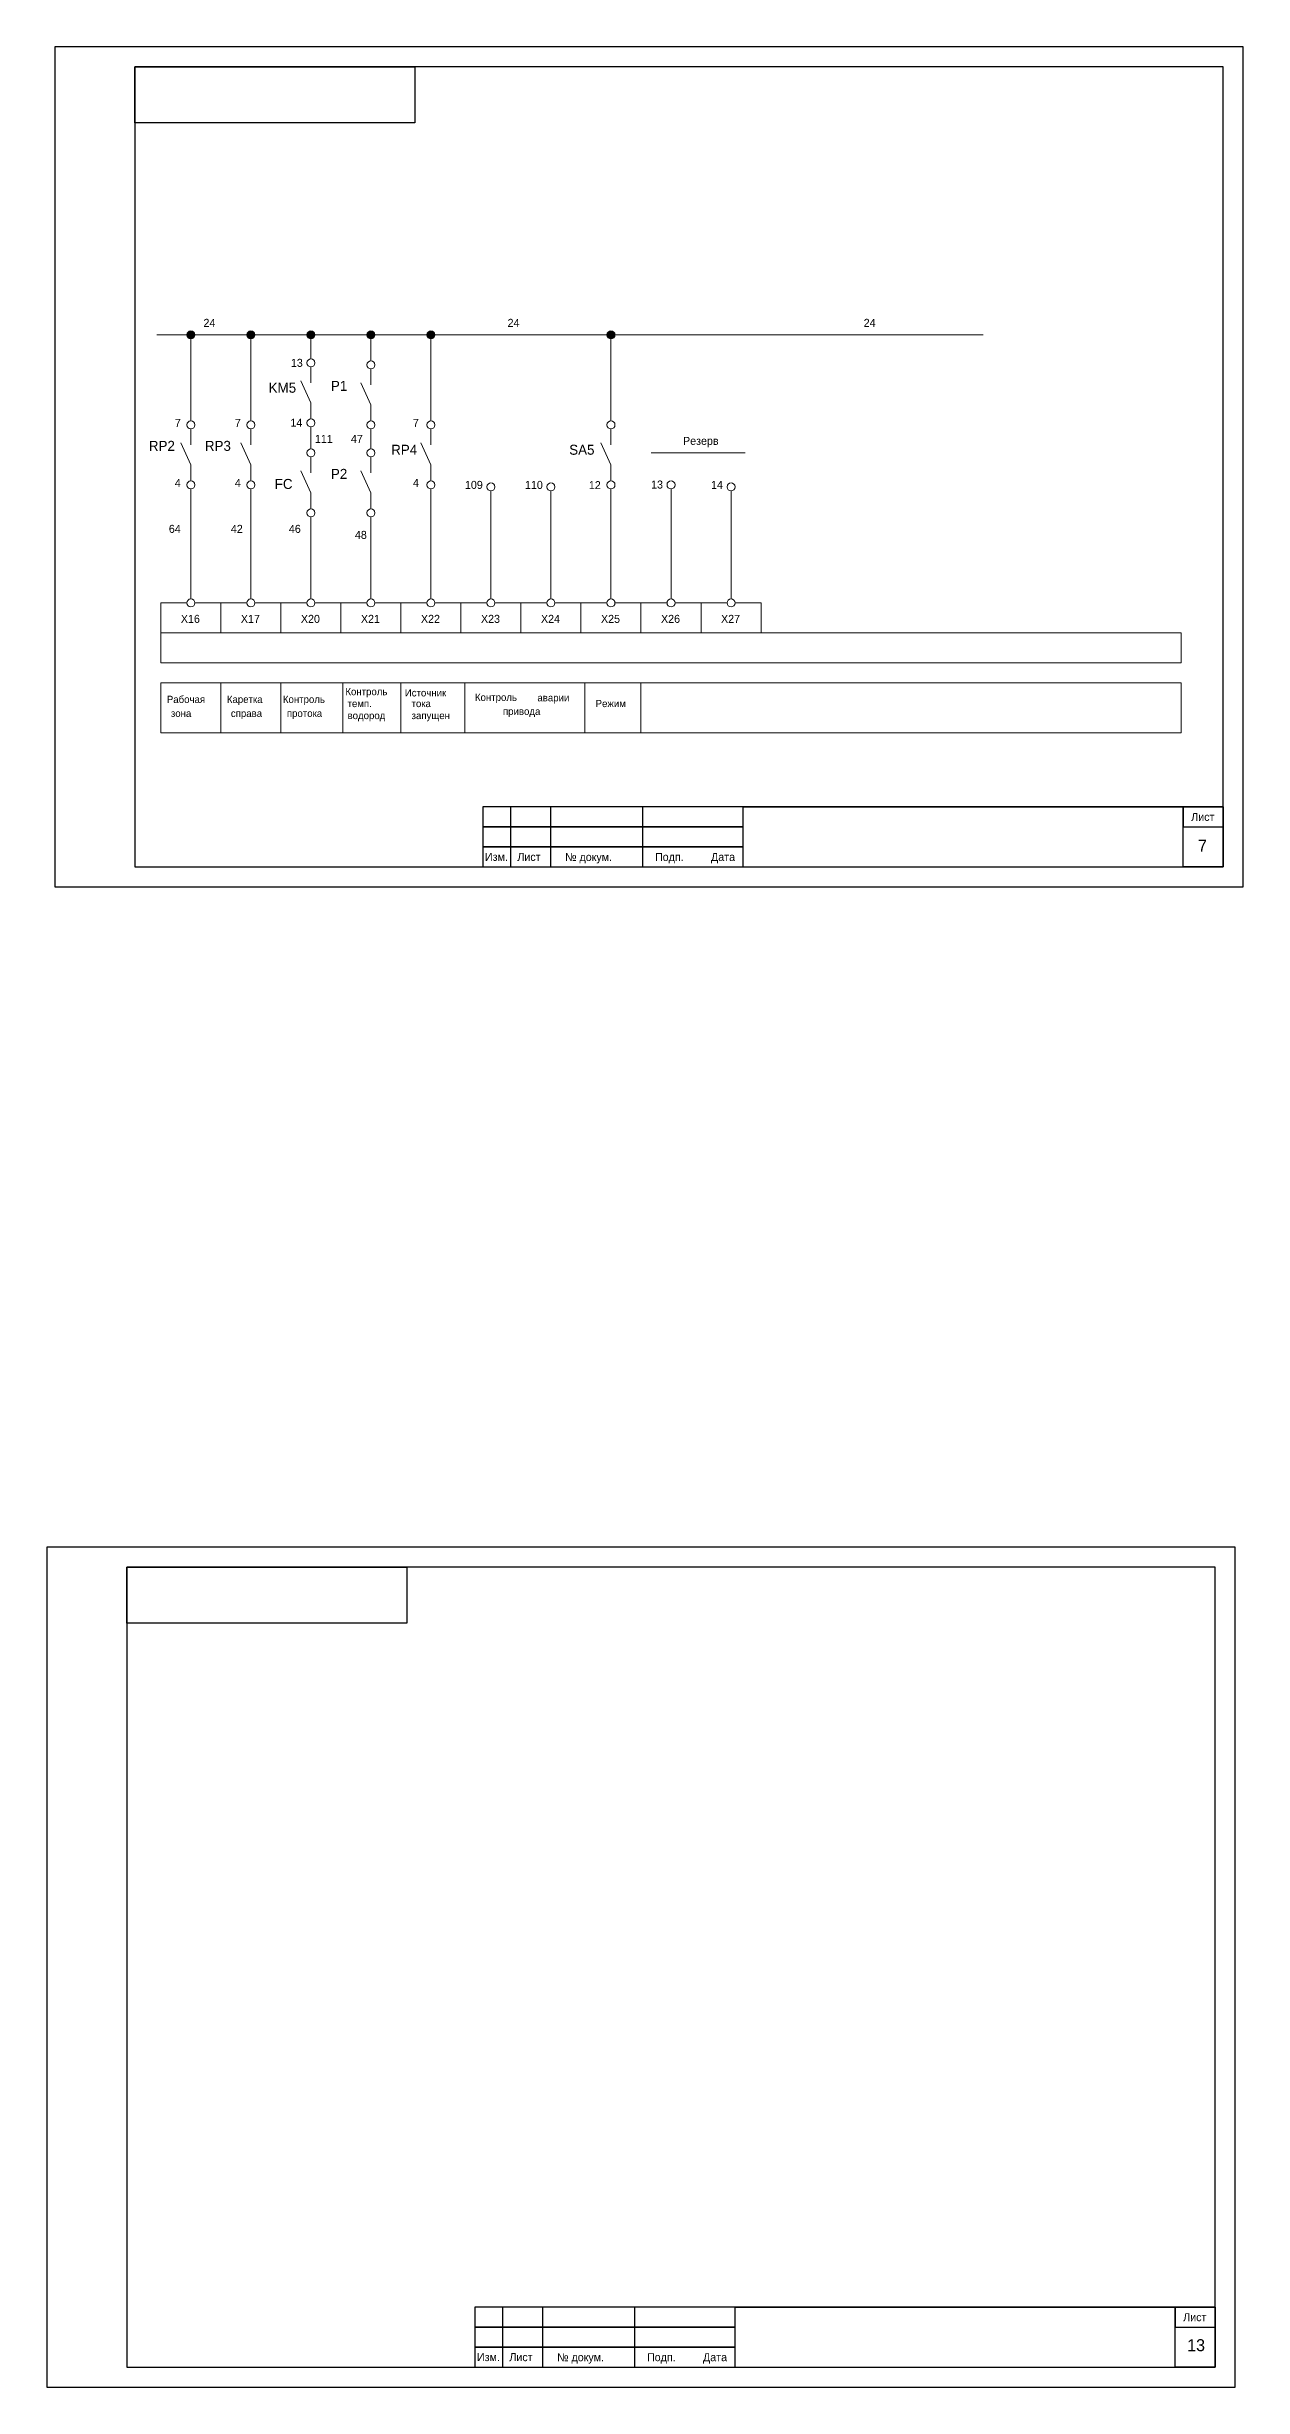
# Model space of a CAD drawing. Header units: millimetres. Extents: x -171 to 3674, y -1112 to 795.
# Drawn here: x 3375 to 3674, y 124 to 709 of the extents above; entities that cross this region are included whole.
import ezdxf

# ---------------------------------------------------------------- set-up
doc = ezdxf.new("R2010")
doc.units = ezdxf.units.MM
for name, color, linetype, lineweight in [('Маркировка', 7, 'Continuous', 25), ('РАМКА', 7, 'Continuous', 30), ('Элементы', 7, 'Continuous', 18)]:
    doc.layers.add(name, color=color, linetype=linetype, lineweight=lineweight)
doc.styles.get("Standard").update_dxf_attribs({"font": 'cad2win.shx'})

msp = doc.modelspace()

# ---------------------------------------------------------------- hatches: boundary and pattern name
at = {"layer": 'Элементы'}
h = msp.add_hatch(color=256, dxfattribs=at)
h.dxf.hatch_style = 1
h.paths.add_polyline_path([(3412, 637, 1), (3410, 637, 1)])
h = msp.add_hatch(color=256, dxfattribs=at)
h.dxf.hatch_style = 1
h.paths.add_polyline_path([(3427, 637, 1), (3425, 637, 1)])
h = msp.add_hatch(color=256, dxfattribs=at)
h.dxf.hatch_style = 1
h.paths.add_polyline_path([(3442, 637, 1), (3440, 637, 1)])
h = msp.add_hatch(color=256, dxfattribs=at)
h.dxf.hatch_style = 1
h.paths.add_polyline_path([(3457, 637, 1), (3455, 637, 1)])
h = msp.add_hatch(color=256, dxfattribs=at)
h.dxf.hatch_style = 1
h.paths.add_polyline_path([(3472, 637, 1), (3470, 637, 1)])
h = msp.add_hatch(color=256, dxfattribs=at)
h.dxf.hatch_style = 1
h.paths.add_polyline_path([(3517, 637, 1), (3515, 637, 1)])

# ---------------------------------------------------------------- linework, layer by layer
at = {"layer": 'РАМКА'}
for p, q in [((3669, 704), (3397, 704)), ((3397, 704), (3397, 504)), ((3669, 504), (3669, 704)), ((3397, 504), (3669, 504)), ((3484, 504), (3669, 504)), ((3484, 504), (3669, 504)), ((3484, 504), (3669, 504)), ((3667, 329), (3395, 329)), ((3395, 329), (3395, 129)), ((3667, 129), (3667, 329)), ((3395, 129), (3667, 129)), ((3482, 129), (3667, 129)), ((3482, 129), (3667, 129)), ((3482, 129), (3667, 129))]:
    msp.add_line(p, q, dxfattribs=at)
at = {"layer": 'РАМКА', "lineweight": 35}
for p, q in [((3549, 519), (3669, 519)), ((3547, 144), (3667, 144))]:
    msp.add_line(p, q, dxfattribs=at)
at = {"layer": 'РАМКА'}
for points in [[(3674, 709), (3377, 709), (3377, 499), (3674, 499)], [(3467, 704), (3467, 690), (3397, 690), (3397, 704)], [(3484, 504), (3501, 504), (3500.98, 519), (3483.98, 519)], [(3484, 514), (3549, 514), (3549, 519), (3484, 519)], [(3484, 504), (3491, 504), (3491, 519), (3484, 519)], [(3484, 504), (3524, 504), (3524, 519), (3484, 519)], [(3669, 504), (3659, 504), (3659, 519), (3669, 519)], [(3669, 519), (3659, 519), (3659, 514), (3669, 514)], [(3484, 509), (3549, 509), (3549, 514), (3484, 514)], [(3484, 504), (3549, 504), (3549, 509), (3484, 509)], [(3672, 334), (3375, 334), (3375, 124), (3672, 124)], [(3465, 329), (3465, 315), (3395, 315), (3395, 329)], [(3482, 129), (3499, 129), (3498.98, 144), (3481.98, 144)], [(3482, 139), (3547, 139), (3547, 144), (3482, 144)], [(3482, 129), (3489, 129), (3489, 144), (3482, 144)], [(3482, 129), (3522, 129), (3522, 144), (3482, 144)], [(3667, 129), (3657, 129), (3657, 144), (3667, 144)], [(3667, 144), (3657, 144), (3657, 139), (3667, 139)], [(3482, 134), (3547, 134), (3547, 139), (3482, 139)], [(3482, 129), (3547, 129), (3547, 134), (3482, 134)]]:
    msp.add_lwpolyline(points, close=True, dxfattribs=at)
at = {"layer": 'Элементы', "lineweight": 15}
for p, q in [((3402.5, 637), (3609, 637)), ((3411, 615.5), (3411, 637)), ((3426, 615.5), (3426, 637)), ((3441, 631), (3441, 637)), ((3456, 630.5), (3456, 637)), ((3471, 615.5), (3471, 637)), ((3516, 615.5), (3516, 637)), ((3441, 614), (3441, 608.5)), ((3456, 613.5), (3456, 608.5)), ((3526, 607.5), (3549.5, 607.5)), ((3411, 598.5), (3411, 575)), ((3426, 598.5), (3426, 575)), ((3471, 575), (3471, 598.5)), ((3486, 574.5), (3486, 598)), ((3501, 574.5), (3501, 598)), ((3516, 575), (3516, 598.5)), ((3531, 575), (3531, 598.5)), ((3546, 574.5), (3546, 598)), ((3441, 591.5), (3441, 575)), ((3456, 591.5), (3456, 575)), ((3411, 571), (3411, 575)), ((3426, 571), (3426, 575)), ((3441, 571), (3441, 575)), ((3456, 571), (3456, 575)), ((3471, 571), (3471, 575)), ((3486, 571), (3486, 575)), ((3501, 571), (3501, 575)), ((3516, 571), (3516, 575)), ((3531, 571), (3531, 575)), ((3546, 571), (3546, 575)), ((3403.5, 570), (3403.5, 562.5)), ((3403.5, 562.5), (3403.5, 570)), ((3403.5, 570), (3410, 570)), ((3412, 570), (3418.5, 570)), ((3418.5, 570), (3418.5, 562.5)), ((3418.5, 570), (3425, 570)), ((3427, 570), (3433.5, 570)), ((3433.5, 570), (3433.5, 562.5)), ((3433.5, 570), (3433.5, 562.5)), ((3433.5, 562.5), (3433.5, 570)), ((3433.5, 570), (3440, 570)), ((3442, 570), (3448.5, 570)), ((3448.5, 570), (3448.5, 562.5)), ((3448.5, 562.5), (3448.5, 570)), ((3448.5, 570), (3455, 570)), ((3457, 570), (3463.5, 570)), ((3463.5, 570), (3463.5, 562.5)), ((3463.5, 562.5), (3463.5, 570)), ((3463.5, 570), (3470, 570)), ((3472, 570), (3478.5, 570)), ((3478.5, 570), (3478.5, 562.5)), ((3478.5, 562.5), (3478.5, 570)), ((3478.5, 570), (3485, 570)), ((3487, 570), (3493.5, 570)), ((3493.5, 570), (3493.5, 562.5)), ((3493.5, 562.5), (3493.5, 570)), ((3493.5, 570), (3500, 570)), ((3502, 570), (3508.5, 570)), ((3508.5, 570), (3508.5, 562.5)), ((3508.5, 562.5), (3508.5, 570)), ((3508.5, 570), (3515, 570)), ((3517, 570), (3523.5, 570)), ((3523.5, 570), (3523.5, 562.5)), ((3523.5, 562.5), (3523.5, 570)), ((3523.5, 570), (3530, 570)), ((3532, 570), (3538.5, 570)), ((3538.5, 570), (3538.5, 562.5)), ((3538.5, 570), (3545, 570)), ((3547, 570), (3553.5, 570)), ((3553.5, 570), (3553.5, 562.5)), ((3418.5, 562.5), (3403.5, 562.5)), ((3433.5, 562.5), (3418.5, 562.5)), ((3448.5, 562.5), (3433.5, 562.5)), ((3463.5, 562.5), (3448.5, 562.5)), ((3478.5, 562.5), (3463.5, 562.5)), ((3493.5, 562.5), (3478.5, 562.5)), ((3508.5, 562.5), (3493.5, 562.5)), ((3523.5, 562.5), (3508.5, 562.5)), ((3538.5, 562.5), (3523.5, 562.5)), ((3553.5, 562.5), (3538.5, 562.5)), ((3418.5, 550), (3418.5, 537.5)), ((3433.5, 550), (3433.5, 537.5)), ((3449, 550), (3449, 537.5)), ((3463.5, 550), (3463.5, 537.5)), ((3479.5, 550), (3479.5, 537.5)), ((3509.5, 550), (3509.5, 537.5)), ((3523.5, 537.5), (3523.5, 550))]:
    msp.add_line(p, q, dxfattribs=at)
at = {"layer": 'Элементы'}
for p, q in [((3441, 625), (3441, 629)), ((3456, 624.5), (3456, 628.5)), ((3441, 620), (3438.5, 625.5)), ((3456, 619.5), (3453.5, 625)), ((3441, 616), (3441, 620)), ((3456, 615.5), (3456, 619.5)), ((3411, 604.5), (3408.5, 610)), ((3411, 609.5), (3411, 613.5)), ((3426, 604.5), (3423.5, 610)), ((3426, 609.5), (3426, 613.5)), ((3471, 604.5), (3468.5, 610)), ((3471, 609.5), (3471, 613.5)), ((3516, 604.5), (3513.5, 610)), ((3516, 609.5), (3516, 613.5)), ((3411, 600.5), (3411, 604.5)), ((3426, 600.5), (3426, 604.5)), ((3441, 597.5), (3438.5, 603)), ((3441, 602.5), (3441, 606.5)), ((3456, 597.5), (3453.5, 603)), ((3456, 602.5), (3456, 606.5)), ((3471, 600.5), (3471, 604.5)), ((3516, 600.5), (3516, 604.5)), ((3441, 593.5), (3441, 597.5)), ((3456, 593.5), (3456, 597.5))]:
    msp.add_line(p, q, dxfattribs=at)
at = {"layer": 'Элементы', "lineweight": 15}
for points in [[(3403.5, 562.5), (3658.5, 562.5), (3658.5, 555), (3403.5, 555)], [(3403.5, 550), (3658.5, 550), (3658.5, 537.5), (3403.5, 537.5)]]:
    msp.add_lwpolyline(points, close=True, dxfattribs=at)
at = {"layer": 'Элементы'}
for centre in [(3411, 637), (3426, 637), (3441, 637), (3456, 637), (3471, 637), (3516, 637)]:
    msp.add_circle(centre, 1, dxfattribs=at)
at = {"layer": 'Элементы', "lineweight": 15}
for centre in [(3441, 630), (3456, 629.5), (3411, 614.5), (3426, 614.5), (3441, 615), (3456, 614.5), (3471, 614.5), (3516, 614.5), (3441, 607.5), (3456, 607.5), (3411, 599.5), (3426, 599.5), (3471, 599.5), (3486, 599), (3501, 599), (3516, 599.5), (3531, 599.5), (3546, 599), (3441, 592.5), (3456, 592.5), (3411, 570), (3426, 570), (3441, 570), (3456, 570), (3471, 570), (3486, 570), (3501, 570), (3516, 570), (3531, 570), (3546, 570)]:
    msp.add_circle(centre, 1, dxfattribs=at)

# ---------------------------------------------------------------- texts
at = {"layer": 'Маркировка'}
for s, height, p in [('24', 2, (3414.16, 639)), ('24', 2, (3490.16, 639)), ('24', 2, (3579.16, 639)), ('X16', 2, (3408.5, 565.01)), ('X17', 2, (3423.5, 565.01)), ('X20', 2, (3438.5, 565.01)), ('X21', 2, (3453.5, 565.01)), ('X22', 2, (3468.5, 565.01)), ('X23', 2, (3483.5, 565.01)), ('X24', 2, (3498.5, 565.01)), ('X25', 2, (3513.5, 565.01)), ('X26', 2, (3528.5, 565.01)), ('X27', 2, (3543.5, 565.01)), ('Рабочая', 1.8, (3405, 544.99)), ('Каретка', 1.8, (3420, 544.99)), ('Контроль', 1.8, (3434, 545)), ('Контроль', 1.8, (3449.62, 546.93)), ('темп.', 1.8, (3450.16, 543.95)), ('Источник', 1.8, (3464.47, 546.62)), ('тока', 1.8, (3466.16, 543.95)), ('Контроль ', 1.8, (3482, 545.5)), ('аварии', 1.8, (3497.61, 545.39)), ('Режим', 1.8, (3512.16, 543.95)), ('зона', 1.8, (3406, 541.49)), ('справа', 1.8, (3421, 541.49)), ('протока', 1.8, (3435, 541.49)), ('водород', 1.8, (3450.16, 540.95)), ('запущен', 1.8, (3466.16, 540.95)), ('привода', 1.8, (3489, 542))]:
    msp.add_text(s, height=height, dxfattribs=at).set_placement(p)
at = {"layer": 'РАМКА'}
for s, height, p in [('Лист', 2, (3661, 515.5)), ('7', 3, (3662.7, 507.79)), ('Изм.', 2, (3484.5, 505.52)), ('Лист', 2, (3492.6, 505.51)), ('№ докум.', 2, (3504.52, 505.49)), ('Подп.', 2, (3527, 505.5)), ('Дата', 2, (3541, 505.5)), ('Лист', 2, (3659, 140.5)), ('13', 3, (3660, 133)), ('Изм.', 2, (3482.5, 130.52)), ('Лист', 2, (3490.6, 130.51)), ('№ докум.', 2, (3502.52, 130.49)), ('Подп.', 2, (3525, 130.5)), ('Дата', 2, (3539, 130.5))]:
    msp.add_text(s, height=height, dxfattribs=at).set_placement(p)
at = {"layer": 'Элементы'}
for s, height, p in [('13', 2, (3436, 629)), ('KM5', 2.5, (3430.44, 622.53)), ('P1', 2.5, (3446, 623)), ('7', 2, (3407, 614)), ('7', 2, (3422, 614)), ('14', 2, (3435.88, 614.05)), ('7', 2, (3466.5, 614)), ('RP2', 2.5, (3400.5, 608)), ('RP3', 2.5, (3414.5, 608)), ('111', 2, (3442, 610)), ('47', 2, (3451, 610)), ('RP4', 2.5, (3461.06, 607.03)), ('SA5', 2.5, (3505.56, 607.03)), ('Резерв', 2, (3534, 609.5)), ('P2', 2.5, (3446, 601)), ('4', 2, (3407, 599)), ('4', 2, (3422, 599)), ('FC', 2.5, (3431.96, 598.48)), ('4', 2, (3466.5, 599)), ('109', 2, (3479.5, 598.5)), ('110', 2, (3494.5, 598.5)), ('12', 2, (3510.47, 598.44)), ('13', 2, (3526.02, 598.59)), ('14', 2, (3541, 598.5)), ('64', 2, (3405.5, 587.5)), ('42', 2, (3421, 587.5)), ('46', 2, (3435.5, 587.5)), ('48', 2, (3452, 586))]:
    msp.add_text(s, height=height, dxfattribs=at).set_placement(p)

doc.saveas('drawing.dxf')
